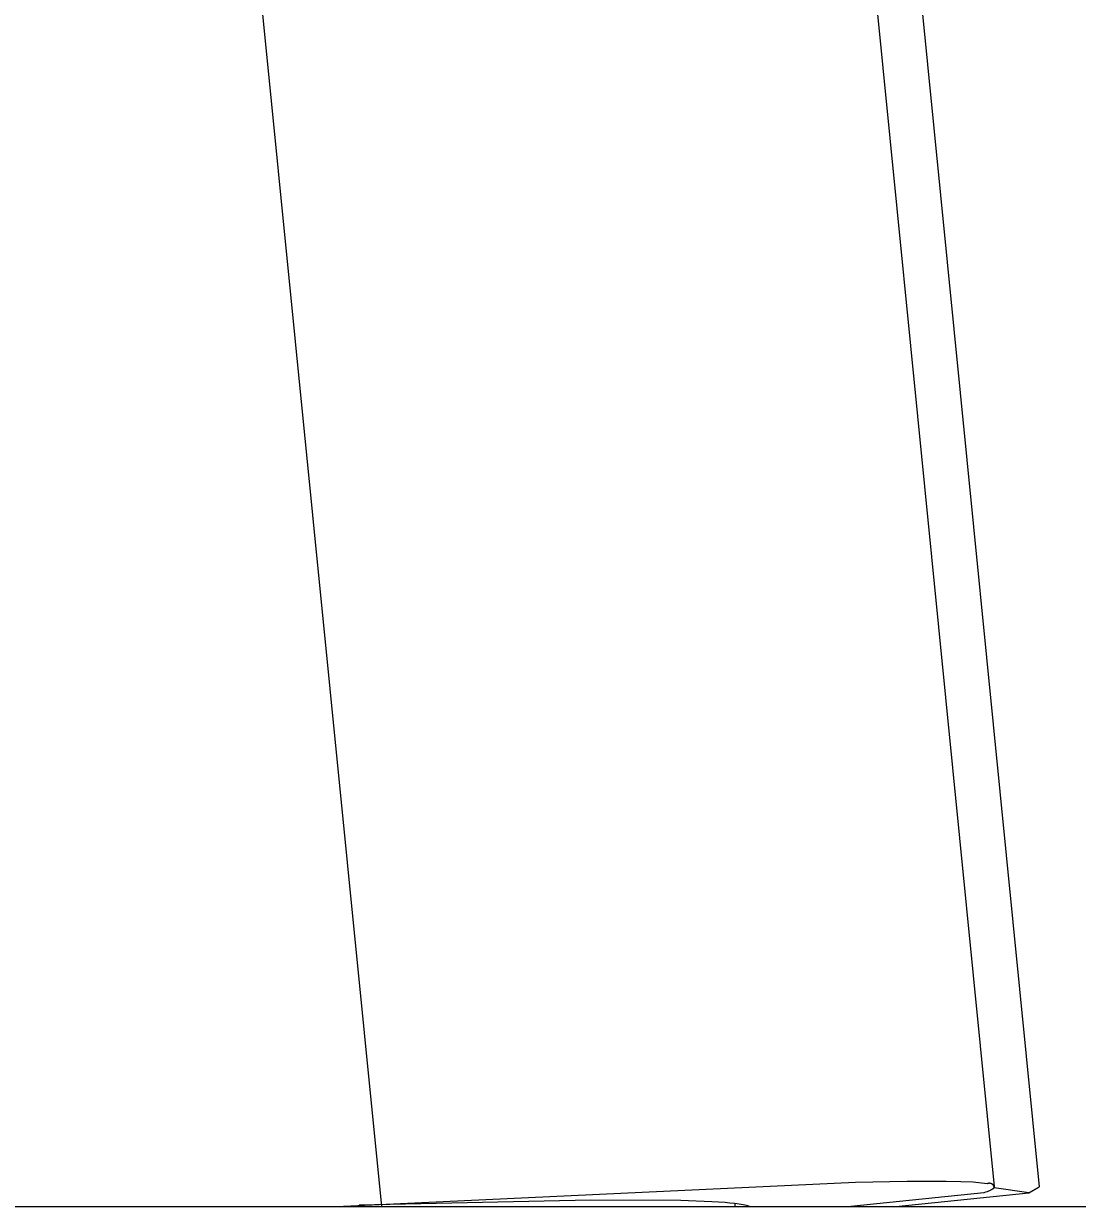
# Model space of a CAD drawing. Header units: inches. Extents: x -8 to 201, y -1 to 136.
# Drawn here: x 180.78 to 182.164, y 107.957 to 109.512 of the extents above; entities that cross this region are included whole.
import ezdxf

# ---------------------------------------------------------------- set-up
doc = ezdxf.new("R2010")
doc.units = ezdxf.units.IN
doc.layers.add('ZANO_R', color=7, linetype='Continuous', lineweight=0)
doc.layers.add('ZANO_W', color=1, linetype='Continuous', lineweight=0)
doc.styles.get("Standard").update_dxf_attribs({"font": 'arial.ttf'})
doc.dimstyles.new('amerykanie', dxfattribs={"dimtxt": 50, "dimasz": 50, "dimexe": 0.5, "dimexo": 0.5, "dimgap": 1, "dimtad": 1, "dimdec": 0, "dimzin": 0, "dimlunit": 5, "dimtxsty": 'Standard', "dimcen": 0.09, "dimclrd": 1, "dimclre": 1, "dimclrt": 1, "dimazin": 0, "dimtfac": 1, "dimtdec": 0, "dimtmove": 0, "dimatfit": 3, "dimfxl": 1, "dimtzin": 0, "dimarcsym": 1})

# ---------------------------------------------------------------- blocks, each defined once
blk = doc.blocks.new('*D476')
at = {"layer": 'ZANO_W', "color": 1, "lineweight": -2}
for p, q in [((180.8687, 125.6746), (185.5206, 125.6746)), ((185.0206, 124.6746), (185.0206, 108.9573)), ((182.2336, 107.9573), (185.5206, 107.9573))]:
    blk.add_line(p, q, dxfattribs=at)
at = {"layer": 'ZANO_W', "color": 1}
for points in [[(185.1872, 124.6746), (184.8539, 124.6746), (185.0206, 125.6746)], [(184.8539, 108.9573), (185.1872, 108.9573), (185.0206, 107.9573)]]:
    blk.add_solid(points, dxfattribs=at)
at = {"layer": 'ZANO_W', "color": 1, "insert": (183.6803, 116.816), "char_height": 1.625, "attachment_point": 5, "rotation": 90}
blk.add_mtext('17 11/16', dxfattribs=at)
blk = doc.blocks.new('*D477')
at = {"layer": 'ZANO_W', "color": 1, "lineweight": -2}
blk.add_arc((154.9429, 107.9573), 5.9376, 93.97094, 170.33898, dxfattribs=at)
at = {"layer": 'ZANO_W', "color": 1}
for points in [[(154.5292, 113.7141), (154.5342, 114.0474), (155.5316, 113.8657)], [(148.9234, 108.9678), (149.2555, 108.9397), (149.0053, 107.9573)]]:
    blk.add_solid(points, dxfattribs=at)
at = {"layer": 'ZANO_W', "color": 1, "insert": (150.0585, 113.3526), "char_height": 1.625, "attachment_point": 5, "rotation": 42.155}
blk.add_mtext("95%%d41'", dxfattribs=at)

msp = doc.modelspace()

# ---------------------------------------------------------------- linework, layer by layer
at = {"layer": 'ZANO_R'}
for p, q in [((180.33015, 125.29747), (182.0553, 107.98326)), ((180.38897, 125.29986), (182.11439, 107.98298)), ((179.57853, 124.72972), (181.2497, 107.95732)), ((181.19064, 107.95732), (181.87297, 107.98909)), ((181.87297, 107.98909), (181.94091, 107.99055)), ((181.94091, 107.99055), (181.99209, 107.99063)), ((181.99209, 107.99063), (182.01147, 107.99017)), ((182.01147, 107.99017), (182.02738, 107.98937)), ((182.02738, 107.98937), (182.046, 107.98726)), ((182.046, 107.98727), (182.04617, 107.98737)), ((182.04617, 107.98737), (182.04635, 107.98746)), ((182.04635, 107.98746), (182.04653, 107.98754)), ((182.04653, 107.98754), (182.04671, 107.98762)), ((182.04671, 107.98762), (182.0469, 107.98769)), ((182.0469, 107.98769), (182.04709, 107.98776)), ((182.04709, 107.98776), (182.04728, 107.98782)), ((182.04728, 107.98782), (182.04747, 107.98787)), ((182.04747, 107.98787), (182.04767, 107.98791)), ((182.04767, 107.98791), (182.04786, 107.98795)), ((182.04786, 107.98795), (182.04806, 107.98798)), ((182.04806, 107.98798), (182.04826, 107.98801)), ((182.04826, 107.98801), (182.04845, 107.98803)), ((182.04845, 107.98803), (182.04865, 107.98804)), ((182.04865, 107.98804), (182.04885, 107.98804)), ((182.04885, 107.98804), (182.04905, 107.98804)), ((182.04905, 107.98804), (182.04925, 107.98803)), ((182.04925, 107.98803), (182.04945, 107.98801)), ((182.04945, 107.98801), (182.04965, 107.98799)), ((182.04965, 107.98799), (182.04984, 107.98796)), ((182.04984, 107.98796), (182.05004, 107.98792)), ((182.05004, 107.98792), (182.05023, 107.98788)), ((182.05023, 107.98788), (182.05043, 107.98783)), ((182.05043, 107.98783), (182.05062, 107.98777)), ((182.05062, 107.98777), (182.05081, 107.98771)), ((182.05081, 107.98771), (182.05099, 107.98764)), ((182.05099, 107.98764), (182.05118, 107.98756)), ((182.05118, 107.98756), (182.05136, 107.98748)), ((182.05136, 107.98748), (182.05154, 107.98739)), ((182.05154, 107.98739), (182.05171, 107.9873)), ((182.05171, 107.9873), (182.05188, 107.9872)), ((182.05188, 107.9872), (182.05205, 107.98709)), ((182.05205, 107.98709), (182.05222, 107.98698)), ((182.05222, 107.98698), (182.05238, 107.98686)), ((182.05238, 107.98686), (182.05254, 107.98674)), ((182.05254, 107.98674), (182.05269, 107.98661)), ((182.05269, 107.98661), (182.05283, 107.98648)), ((182.05283, 107.98648), (182.05298, 107.98634)), ((182.05298, 107.98634), (182.05312, 107.98619)), ((182.05312, 107.98619), (182.05325, 107.98604)), ((182.05325, 107.98604), (182.05338, 107.98589)), ((182.05338, 107.98589), (182.0535, 107.98573)), ((182.0535, 107.98573), (182.05362, 107.98557)), ((182.05362, 107.98557), (182.05373, 107.98541)), ((182.05373, 107.98541), (182.05383, 107.98524)), ((182.05383, 107.98524), (182.05393, 107.98507)), ((182.05393, 107.98507), (182.05403, 107.98489)), ((182.05403, 107.98489), (182.05411, 107.98471)), ((182.05409, 107.98462), (182.05417, 107.98456)), ((182.05411, 107.98471), (182.0542, 107.98453)), ((182.05417, 107.98456), (182.05425, 107.9845)), ((182.0542, 107.98453), (182.05427, 107.98435)), ((182.05425, 107.9845), (182.05432, 107.98444)), ((182.05427, 107.98435), (182.05434, 107.98416)), ((182.05432, 107.98444), (182.05439, 107.98438)), ((182.05434, 107.98416), (182.0544, 107.98397)), ((182.05439, 107.98438), (182.05446, 107.98433)), ((182.0544, 107.98397), (182.05446, 107.98378)), ((182.05446, 107.98433), (182.05452, 107.98427)), ((182.05452, 107.98427), (182.05459, 107.98421)), ((182.05459, 107.98421), (182.05465, 107.98415)), ((182.05465, 107.98415), (182.05471, 107.98409)), ((182.05471, 107.98409), (182.05476, 107.98403)), ((182.05476, 107.98403), (182.05481, 107.98397)), ((182.05481, 107.98397), (182.05486, 107.98391)), ((182.05486, 107.98391), (182.05491, 107.98385)), ((182.04177, 107.975), (181.86698, 107.95732)), ((181.92603, 107.95732), (182.10083, 107.975)), ((182.04387, 107.97574), (182.04177, 107.975)), ((182.0458, 107.97645), (182.04387, 107.97574)), ((182.04754, 107.97715), (182.0458, 107.97645)), ((182.04911, 107.97783), (182.04754, 107.97715)), ((182.04983, 107.97817), (182.04911, 107.97783)), ((182.0505, 107.9785), (182.04983, 107.97817)), ((182.05113, 107.97882), (182.0505, 107.9785)), ((182.05171, 107.97914), (182.05113, 107.97882)), ((182.05225, 107.97946), (182.05171, 107.97914)), ((182.05275, 107.97977), (182.05225, 107.97946)), ((182.05298, 107.97992), (182.05275, 107.97977)), ((182.0532, 107.98008), (182.05298, 107.97992)), ((182.05341, 107.98023), (182.0532, 107.98008)), ((182.05361, 107.98038), (182.05341, 107.98023)), ((182.05379, 107.98053), (182.05361, 107.98038)), ((182.05397, 107.98068), (182.05379, 107.98053)), ((182.05413, 107.98082), (182.05397, 107.98068)), ((182.05429, 107.98097), (182.05413, 107.98082)), ((182.05436, 107.98104), (182.05429, 107.98097)), ((182.05443, 107.98111), (182.05436, 107.98104)), ((182.0545, 107.98119), (182.05443, 107.98111)), ((182.05446, 107.98378), (182.05451, 107.98358)), ((182.05456, 107.98126), (182.0545, 107.98119)), ((182.05451, 107.98358), (182.05455, 107.98339)), ((182.05455, 107.98339), (182.05458, 107.98319)), ((182.0546, 107.98141), (182.05456, 107.98121)), ((182.05462, 107.98133), (182.05456, 107.98126)), ((182.05458, 107.98319), (182.05461, 107.983)), ((182.05462, 107.98161), (182.0546, 107.98141)), ((182.05461, 107.983), (182.05463, 107.9828)), ((182.05464, 107.9818), (182.05462, 107.98161)), ((182.05468, 107.9814), (182.05462, 107.98133)), ((182.05463, 107.9828), (182.05465, 107.9826)), ((182.05465, 107.982), (182.05464, 107.9818)), ((182.05465, 107.9826), (182.05466, 107.9824)), ((182.05466, 107.9822), (182.05465, 107.982)), ((182.05466, 107.9824), (182.05466, 107.9822)), ((182.05474, 107.98147), (182.05468, 107.9814)), ((182.05479, 107.98154), (182.05474, 107.98147)), ((182.05484, 107.98161), (182.05479, 107.98154)), ((182.05489, 107.98168), (182.05484, 107.98161)), ((182.05493, 107.98175), (182.05489, 107.98168)), ((182.05491, 107.98385), (182.05495, 107.98379)), ((182.05497, 107.98182), (182.05493, 107.98175)), ((182.05495, 107.98379), (182.05499, 107.98372)), ((182.05501, 107.98189), (182.05497, 107.98182)), ((182.05499, 107.98372), (182.05503, 107.98366)), ((182.10083, 107.975), (182.05499, 107.98177)), ((182.05505, 107.98196), (182.05501, 107.98189)), ((182.05503, 107.98366), (182.05505, 107.98363)), ((182.05505, 107.98363), (182.05507, 107.9836)), ((182.05508, 107.98203), (182.05505, 107.98196)), ((182.05507, 107.9836), (182.05508, 107.98357)), ((182.05508, 107.98357), (182.0551, 107.98354)), ((182.05511, 107.9821), (182.05508, 107.98203)), ((182.0551, 107.98354), (182.05511, 107.98351)), ((182.05511, 107.98351), (182.05513, 107.98348)), ((182.05514, 107.98217), (182.05511, 107.9821)), ((182.05513, 107.98348), (182.05514, 107.98344)), ((182.05514, 107.98344), (182.05515, 107.98341)), ((182.05517, 107.98224), (182.05514, 107.98217)), ((182.05515, 107.98341), (182.05517, 107.98338)), ((182.05517, 107.98338), (182.05518, 107.98335)), ((182.05518, 107.98227), (182.05517, 107.98224)), ((182.05518, 107.98335), (182.05519, 107.98332)), ((182.05519, 107.9823), (182.05518, 107.98227)), ((182.05519, 107.98332), (182.0552, 107.98329)), ((182.0552, 107.98234), (182.05519, 107.9823)), ((182.0552, 107.98329), (182.05521, 107.98325)), ((182.05521, 107.98237), (182.0552, 107.98234)), ((182.05521, 107.98325), (182.05522, 107.98322)), ((182.05522, 107.9824), (182.05521, 107.98237)), ((182.05522, 107.98322), (182.05523, 107.98319)), ((182.05523, 107.98244), (182.05522, 107.9824)), ((182.05523, 107.98319), (182.05524, 107.98316)), ((182.05524, 107.98247), (182.05523, 107.98244)), ((182.05524, 107.98316), (182.05524, 107.98313)), ((182.05524, 107.98313), (182.05525, 107.98309)), ((182.05525, 107.98254), (182.05524, 107.98251)), ((182.05524, 107.98251), (182.05524, 107.98247)), ((182.05525, 107.98309), (182.05525, 107.98306)), ((182.05525, 107.98306), (182.05526, 107.98303)), ((182.05526, 107.9826), (182.05525, 107.98257)), ((182.05525, 107.98257), (182.05525, 107.98254)), ((182.05526, 107.98303), (182.05526, 107.983)), ((182.05526, 107.983), (182.05527, 107.98297)), ((182.05527, 107.98267), (182.05526, 107.98264)), ((182.05526, 107.98264), (182.05526, 107.9826)), ((182.05527, 107.98297), (182.05527, 107.98293)), ((182.05527, 107.98293), (182.05527, 107.9829)), ((182.05527, 107.9829), (182.05527, 107.98287)), ((182.05527, 107.98287), (182.05527, 107.98284)), ((182.05527, 107.98284), (182.05527, 107.9828)), ((182.05527, 107.9828), (182.05527, 107.98277)), ((182.05527, 107.98277), (182.05527, 107.98274)), ((182.05527, 107.98274), (182.05527, 107.9827)), ((182.05527, 107.9827), (182.05527, 107.98267)), ((182.10083, 107.975), (182.11439, 107.98298)), ((152.81072, 107.95732), (184.30819, 107.95732)), ((181.52443, 107.96538), (181.22071, 107.95886)), ((181.64333, 107.96501), (181.52443, 107.96538)), ((181.68391, 107.96346), (181.64333, 107.96501)), ((181.70152, 107.96223), (181.68391, 107.96346)), ((181.70784, 107.96164), (181.70152, 107.96223)), ((181.71415, 107.96093), (181.70784, 107.96164)), ((181.71979, 107.96018), (181.71415, 107.96093)), ((181.71434, 107.96091), (181.71434, 107.95732)), ((181.7226, 107.95974), (181.71979, 107.96018)), ((181.7254, 107.95924), (181.7226, 107.95974)), ((181.72747, 107.95884), (181.7254, 107.95924)), ((181.72954, 107.95839), (181.72747, 107.95884)), ((181.73159, 107.95789), (181.72954, 107.95839)), ((181.73362, 107.95732), (181.73159, 107.95789))]:
    msp.add_line(p, q, dxfattribs=at)
msp.add_lwpolyline([(-3.00331, 107.95732), (188.98537, 107.95732)], dxfattribs=at)

# ---------------------------------------------------------------- dimensions: what is measured, and where the dimension line sits
at = {"layer": 'ZANO_W'}
dim = msp.add_linear_dim(base=(185.02055, 107.95732), p1=(180.36865, 125.67464), p2=(181.73362, 107.95732), angle=90, dimstyle='amerykanie', override={"dimtxt": 1.625, "dimasz": 1, "dimgap": 0.5, "dimdec": 4, "dimaunit": 1, "dimadec": 1, "dimtdec": 4, "dimtmove": 1, "dimfrac": 2}, dxfattribs=at)
dim.commit()
dim.dimension.update_dxf_attribs({"geometry": '*D476', "text_midpoint": (183.68034, 116.81598)})
dim = msp.add_angular_dim_2l(base=(152.32078, 113.28462), line1=((-3.00331, 107.95732), (188.98537, 107.95732)), line2=((154.94549, 107.98326), (156.67065, 125.29747)), dimstyle='amerykanie', override={"dimtxt": 1.625, "dimasz": 1, "dimgap": 0.5, "dimdec": 4, "dimaunit": 1, "dimadec": 1, "dimtdec": 4, "dimtmove": 1, "dimfrac": 2}, dxfattribs=at)
dim.commit()
dim.dimension.update_dxf_attribs({"geometry": '*D477', "text_midpoint": (150.05845, 113.35263)})

doc.saveas('drawing.dxf')
